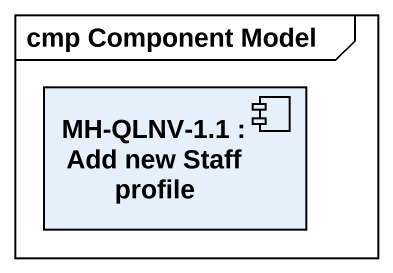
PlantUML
@startuml
mainframe cmp Component Model
component "MH-QLNV-1.1 : Add new Staff profile" as MH_QLNV_1_1_Add_new_Staff
@enduml
